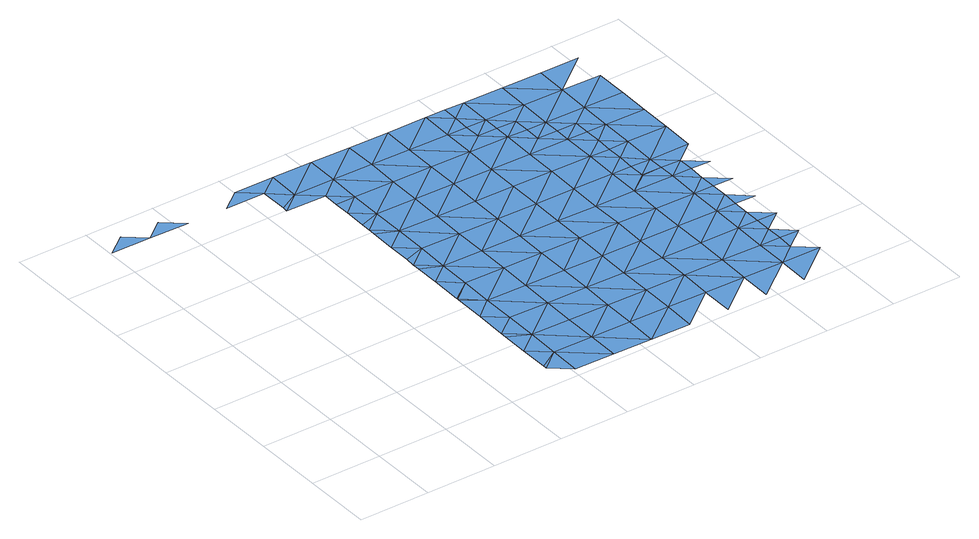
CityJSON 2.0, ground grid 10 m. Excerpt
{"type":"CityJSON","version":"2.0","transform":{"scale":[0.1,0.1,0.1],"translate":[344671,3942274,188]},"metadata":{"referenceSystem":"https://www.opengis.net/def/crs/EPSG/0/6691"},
"CityObjects":{
"waterbody1":{"type":"WaterBody","attributes":{"name":"10","class":"1140","function":"1","WaterBodyRiverFloodingRiskAttribute.description":"5","WaterBodyRiverFloodingRiskAttribute.rankOrg":"2","WaterBodyRiverFloodingRiskAttribute.adminType":"2","WaterBodyRiverFloodingRiskAttribute.scale":"L2"},"geometry":[{"type":"MultiSurface","lod":"1","boundaries":[[[0,1,2]],[[3,4,0]],[[5,6,7]],[[5,8,6]],[[8,9,6]],[[10,11,12]],[[10,7,11]],[[7,6,11]],[[9,13,6]],[[14,12,15]],[[12,11,15]],[[16,11,6]],[[13,16,6]],[[17,14,15]],[[18,17,19]],[[18,14,17]],[[20,21,22]],[[16,23,11]],[[11,24,15]],[[25,26,27]],[[25,19,26]],[[26,19,17]],[[23,24,11]],[[24,17,15]],[[28,29,30]],[[28,27,29]],[[27,26,29]],[[31,32,30]],[[13,33,16]],[[17,34,26]],[[31,30,29]],[[35,36,37]],[[38,21,20]],[[39,32,31]],[[34,29,26]],[[20,35,37]],[[40,37,36]],[[41,17,24]],[[16,42,23]],[[39,43,44]],[[44,43,45]],[[43,39,31]],[[46,42,16]],[[38,20,37]],[[34,17,41]],[[16,33,46]],[[29,47,31]],[[48,45,49]],[[49,45,43]],[[24,23,42]],[[50,48,49]],[[47,43,31]],[[42,51,24]],[[29,34,52]],[[53,54,40]],[[55,37,40]],[[54,50,49]],[[53,50,54]],[[41,24,51]],[[55,56,37]],[[29,52,47]],[[57,49,43]],[[38,37,56]],[[55,40,54]],[[34,58,52]],[[46,33,59]],[[41,51,60]],[[34,41,58]],[[43,47,61]],[[62,51,42]],[[33,63,59]],[[57,43,61]],[[57,64,49]],[[41,60,58]],[[42,46,62]],[[52,65,47]],[[54,49,64]],[[62,46,59]],[[55,54,64]],[[66,52,58]],[[67,56,55]],[[64,68,55]],[[65,52,66]],[[61,47,65]],[[69,51,62]],[[63,70,59]],[[60,51,71]],[[65,72,61]],[[71,51,69]],[[71,73,60]],[[73,66,58]],[[72,74,61]],[[59,75,62]],[[76,64,57]],[[58,60,73]],[[55,68,67]],[[57,61,74]],[[70,75,59]],[[75,69,62]],[[74,76,57]],[[77,65,66]],[[64,76,68]],[[73,78,66]],[[78,77,66]],[[79,72,65]],[[69,80,71]],[[68,81,67]],[[69,75,82]],[[71,83,73]],[[72,84,74]],[[68,76,85]],[[69,82,80]],[[81,68,85]],[[73,83,78]],[[70,86,87]],[[65,77,79]],[[74,88,76]],[[75,70,87]],[[71,80,83]],[[72,79,84]],[[76,88,85]],[[82,75,89]],[[89,75,87]],[[74,84,88]],[[78,83,90]],[[77,78,91]],[[88,92,85]],[[91,93,77]],[[94,82,89]],[[95,83,80]],[[92,96,85]],[[78,90,91]],[[97,98,87]],[[80,82,99]],[[79,77,93]],[[81,85,96]],[[99,82,94]],[[99,95,80]],[[95,90,83]],[[87,98,89]],[[84,79,93]],[[93,100,84]],[[101,92,88]],[[100,102,84]],[[103,91,90]],[[89,104,94]],[[95,105,90]],[[102,101,88]],[[88,84,102]],[[105,103,90]],[[106,107,92]],[[92,107,96]],[[108,93,91]],[[89,98,109]],[[92,101,106]],[[94,110,99]],[[104,89,109]],[[107,111,96]],[[103,108,91]],[[93,108,100]],[[112,101,102]],[[110,113,99]],[[113,105,95]],[[109,98,114]],[[94,104,110]],[[98,115,116]],[[102,100,117]],[[95,99,113]],[[118,104,109]],[[108,119,100]],[[120,112,102]],[[121,118,109]],[[117,122,102]],[[98,116,114]],[[105,123,103]],[[109,114,121]],[[122,120,102]],[[117,100,119]],[[105,124,123]],[[125,126,104]],[[104,126,110]],[[125,104,118]],[[127,128,103]],[[103,128,108]],[[105,129,124]],[[103,123,127]],[[105,113,129]],[[130,117,119]],[[131,132,110]],[[110,132,113]],[[131,110,126]],[[133,134,108]],[[108,128,133]],[[119,108,134]],[[135,124,129]],[[132,136,113]],[[134,137,119]],[[136,138,113]],[[113,138,129]],[[137,139,119]],[[130,119,139]],[[138,140,129]],[[129,141,135]],[[140,141,129]]]}]},
"waterbody2":{"type":"WaterBody","attributes":{"name":"10","class":"1140","function":"1","WaterBodyRiverFloodingRiskAttribute.description":"5","WaterBodyRiverFloodingRiskAttribute.rankOrg":"3","WaterBodyRiverFloodingRiskAttribute.adminType":"2","WaterBodyRiverFloodingRiskAttribute.scale":"L2"},"geometry":[{"type":"MultiSurface","lod":"1","boundaries":[[[112,142,101]],[[106,142,107]],[[106,101,142]],[[142,143,107]],[[111,107,143]],[[112,120,142]],[[144,118,121]],[[120,145,142]],[[121,114,144]],[[142,145,143]],[[122,117,146]],[[124,135,123]],[[120,122,146]],[[117,130,146]],[[125,147,126]],[[135,148,123]],[[146,145,120]],[[125,118,147]],[[127,148,128]],[[127,123,148]],[[145,149,143]],[[130,139,146]],[[131,150,132]],[[133,128,151]],[[128,148,151]],[[134,133,151]],[[135,141,148]],[[151,152,134]],[[136,153,138]],[[137,134,152]],[[139,137,152]],[[154,149,145]],[[146,139,155]],[[140,156,141]],[[145,146,154]],[[139,152,155]],[[157,158,148]],[[148,141,157]],[[154,146,155]],[[151,148,158]],[[154,159,149]],[[152,151,158]],[[152,160,155]],[[158,160,152]],[[160,161,155]],[[155,162,154]],[[161,162,155]],[[154,163,159]]]}]}
},
"vertices":[
[60,549,7],[32,572,7],[3,550,7],[116,548,7],[88,571,7],[278,41,7],[306,59,7],[278,82,7],[278,36,7],[305,13,7],[279,120,7],[307,105,7],[279,129,7],[362,12,7],[280,174,7],[308,151,7],[363,58,7],[308,197,7],[281,219,7],[281,221,7],[229,546,7],[202,569,7],[173,547,7],[363,104,7],[364,150,7],[281,223,7],[309,244,7],[282,268,7],[282,302,7],[310,290,7],[282,313,7],[311,336,7],[283,327,7],[418,11,7],[366,243,7],[229,506,7],[228,499,7],[257,522,7],[258,568,7],[283,360,7],[286,498,7],[365,196,7],[420,103,7],[312,383,7],[284,396,7],[284,406,7],[419,57,7],[367,335,7],[284,420,7],[312,429,7],[285,452,7],[421,149,7],[367,289,7],[285,475,7],[313,475,7],[314,521,7],[315,567,7],[369,428,7],[422,242,7],[476,56,7],[422,195,7],[368,382,7],[477,102,7],[475,10,7],[370,474,7],[424,334,7],[423,288,7],[371,566,7],[371,520,7],[477,148,7],[532,55,7],[478,194,7],[425,381,7],[479,241,7],[426,427,7],[533,101,7],[426,473,7],[481,333,7],[480,287,7],[481,380,7],[535,193,7],[428,565,7],[534,147,7],[536,240,7],[482,426,7],[427,519,7],[532,9,7],[589,54,7],[483,472,7],[590,100,7],[536,286,7],[537,332,7],[484,518,7],[538,379,7],[591,146,7],[592,239,7],[485,564,7],[588,8,7],[646,53,7],[591,192,7],[539,425,7],[512,494,7],[540,471,7],[594,331,7],[647,145,7],[593,285,7],[512,518,7],[513,541,7],[595,378,7],[646,99,7],[648,191,7],[513,564,7],[540,494,7],[649,238,7],[674,76,7],[645,7,7],[702,52,7],[567,447,7],[675,122,7],[595,424,7],[568,493,7],[675,99,7],[568,470,7],[622,308,7],[622,307,7],[675,145,7],[676,168,7],[622,331,7],[623,354,7],[650,284,7],[596,446,7],[676,191,7],[677,214,7],[623,377,7],[624,400,7],[650,307,7],[677,237,7],[624,423,7],[677,261,7],[624,446,7],[678,284,7],[678,306,7],
[540,517,7],[541,563,7],[703,98,7],[597,516,7],[596,470,7],[704,144,7],[650,330,7],[598,562,7],[705,190,7],[651,377,7],[652,423,7],[706,237,7],[654,515,7],[653,469,7],[706,283,7],[707,329,7],[708,376,7],[655,561,7],[709,422,7],[710,468,7],[710,514,7],[711,560,7]
]}
